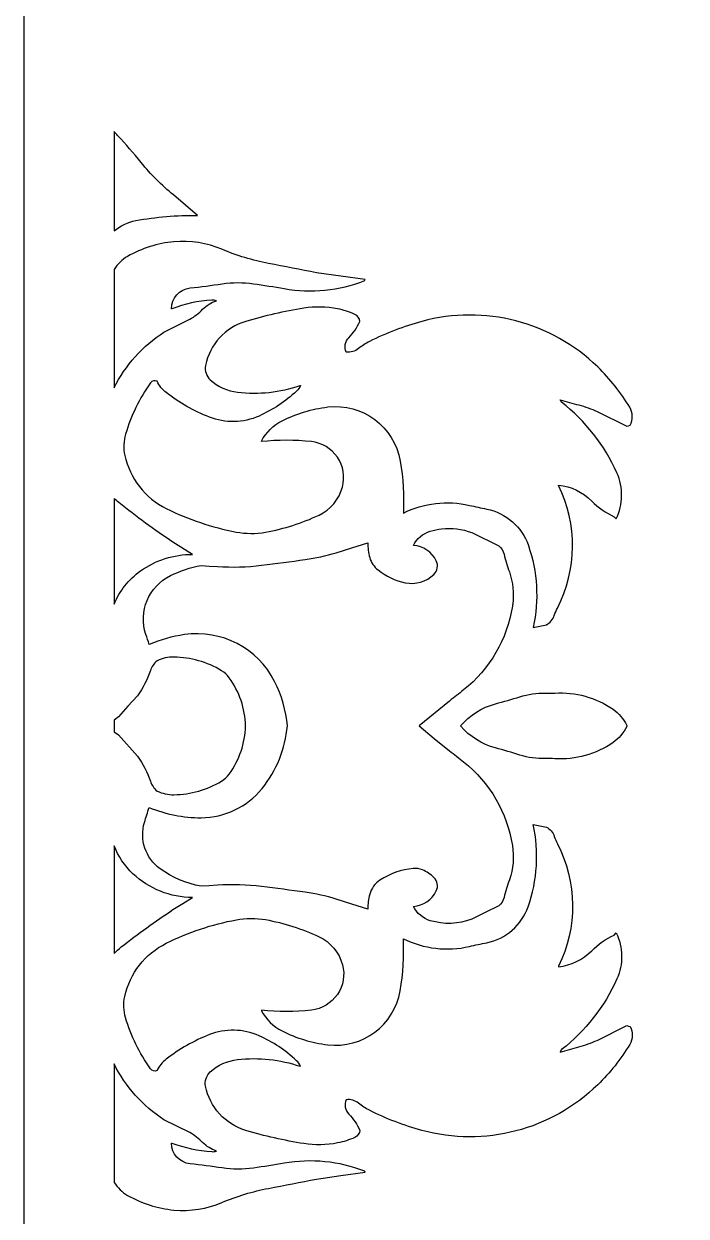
# Model space of a CAD drawing. Header units: centimetres. Extents: x -6.2 to -1.5, y -9 to 9.
# Drawn here: x -6.228 to -3.864, y -1.75 to 2.507 of the extents above; entities that cross this region are included whole.
import ezdxf

# ---------------------------------------------------------------- set-up
doc = ezdxf.new("R2010")
doc.units = ezdxf.units.CM
doc.header["$MEASUREMENT"] = 0
doc.layers.add('layer 1', color=7, linetype='Continuous')

msp = doc.modelspace()

# ---------------------------------------------------------------- linework, layer by layer
at = {"layer": 'layer 1', "color": 250, "lineweight": 30}
for points, knots in [([(-6.2284, 9.00077), (-6.2284, 9.00077), (-1.49953, 9.00077), (-1.49953, 9.00077), (-1.49953, 9.00077), (-1.49953, 9.00077), (-1.49953, -9.00021), (-1.49953, -9.00021), (-1.49953, -9.00021), (-1.49953, -9.00021), (-6.2284, -9.00021), (-6.2284, -9.00021), (-6.2284, -9.00021), (-6.2284, -9.00021), (-6.2284, 9.00077), (-6.2284, 9.00077)], [0, 0, 0, 0, 0.2, 0.2, 0.2, 0.2, 0.4, 0.4, 0.4, 0.4, 0.6, 0.6, 0.6, 0.6, 1, 1, 1, 1]), ([(-5.90601, 1.76764), (-5.90601, 1.76764), (-5.90601, 2.12295), (-5.90601, 2.12295), (-5.90601, 2.12295), (-5.90204, 2.11816), (-5.89792, 2.11348), (-5.89367, 2.10892), (-5.89367, 2.10892), (-5.86441, 2.07759), (-5.83631, 2.0452), (-5.80941, 2.01182), (-5.80941, 2.01182), (-5.7752, 1.96937), (-5.73654, 1.9307), (-5.69409, 1.89649), (-5.69409, 1.89649), (-5.69409, 1.89649), (-5.65154, 1.85963), (-5.65154, 1.85963), (-5.65154, 1.85963), (-5.65154, 1.85963), (-5.609, 1.82277), (-5.609, 1.82277), (-5.609, 1.82277), (-5.68272, 1.8244), (-5.75641, 1.81827), (-5.82885, 1.80448), (-5.82885, 1.80448), (-5.85753, 1.79901), (-5.88406, 1.78623), (-5.90601, 1.76764)], [0, 0, 0, 0, 0.1111111, 0.1111111, 0.1111111, 0.1111111, 0.2222222, 0.2222222, 0.2222222, 0.2222222, 0.3333333, 0.3333333, 0.3333333, 0.3333333, 0.4444444, 0.4444444, 0.4444444, 0.4444444, 0.5555556, 0.5555556, 0.5555556, 0.5555556, 0.6666667, 0.6666667, 0.6666667, 0.6666667, 0.7777778, 0.7777778, 0.7777778, 0.7777778, 1, 1, 1, 1]), ([(-5.90601, 1.20698), (-5.90601, 1.20698), (-5.90601, 1.63032), (-5.90601, 1.63032), (-5.90601, 1.63032), (-5.89426, 1.64937), (-5.87783, 1.66545), (-5.8579, 1.67686), (-5.8579, 1.67686), (-5.80714, 1.7059), (-5.75075, 1.72369), (-5.69251, 1.72902), (-5.69251, 1.72902), (-5.63406, 1.73438), (-5.57522, 1.72518), (-5.52118, 1.70225), (-5.52118, 1.70225), (-5.46761, 1.6795), (-5.41173, 1.66258), (-5.35454, 1.65176), (-5.35454, 1.65176), (-5.29751, 1.64098), (-5.24053, 1.62993), (-5.18361, 1.61859), (-5.18361, 1.61859), (-5.18361, 1.61859), (-5.09664, 1.6063), (-5.09664, 1.6063), (-5.09664, 1.6063), (-5.09664, 1.6063), (-5.00967, 1.59401), (-5.00967, 1.59401), (-5.00967, 1.59401), (-5.00967, 1.59401), (-5.01063, 1.59212), (-5.01063, 1.59212), (-5.01063, 1.59212), (-5.01063, 1.59212), (-5.01158, 1.59022), (-5.01158, 1.59022), (-5.01158, 1.59022), (-5.10304, 1.55494), (-5.20233, 1.54515), (-5.29894, 1.56187), (-5.29894, 1.56187), (-5.33547, 1.56832), (-5.37212, 1.57417), (-5.40885, 1.5794), (-5.40885, 1.5794), (-5.44577, 1.58466), (-5.48328, 1.58449), (-5.52015, 1.57888), (-5.52015, 1.57888), (-5.55815, 1.57311), (-5.5963, 1.56824), (-5.63454, 1.56427), (-5.63454, 1.56427), (-5.67257, 1.5603), (-5.70157, 1.52827), (-5.70164, 1.49003), (-5.70164, 1.49003), (-5.70164, 1.49003), (-5.70069, 1.49003), (-5.70069, 1.49003), (-5.70069, 1.49003), (-5.70069, 1.49003), (-5.69976, 1.49003), (-5.69976, 1.49003), (-5.69976, 1.49003), (-5.65405, 1.50715), (-5.60611, 1.51748), (-5.55741, 1.52066), (-5.55741, 1.52066), (-5.55182, 1.52104), (-5.54622, 1.52026), (-5.54095, 1.51838), (-5.54095, 1.51838), (-5.55948, 1.51224), (-5.57631, 1.50182), (-5.59006, 1.48795), (-5.59006, 1.48795), (-5.60368, 1.47423), (-5.61893, 1.46223), (-5.63547, 1.45222), (-5.63547, 1.45222), (-5.63547, 1.45222), (-5.72811, 1.40684), (-5.72811, 1.40684), (-5.72811, 1.40684), (-5.8048, 1.35727), (-5.8661, 1.288), (-5.90601, 1.20698)], [0, 0, 0, 0, 0.0416667, 0.0416667, 0.0416667, 0.0416667, 0.0833333, 0.0833333, 0.0833333, 0.0833333, 0.125, 0.125, 0.125, 0.125, 0.1666667, 0.1666667, 0.1666667, 0.1666667, 0.2083333, 0.2083333, 0.2083333, 0.2083333, 0.25, 0.25, 0.25, 0.25, 0.2916667, 0.2916667, 0.2916667, 0.2916667, 0.3333333, 0.3333333, 0.3333333, 0.3333333, 0.375, 0.375, 0.375, 0.375, 0.4166667, 0.4166667, 0.4166667, 0.4166667, 0.4583333, 0.4583333, 0.4583333, 0.4583333, 0.5, 0.5, 0.5, 0.5, 0.5416667, 0.5416667, 0.5416667, 0.5416667, 0.5833333, 0.5833333, 0.5833333, 0.5833333, 0.625, 0.625, 0.625, 0.625, 0.6666667, 0.6666667, 0.6666667, 0.6666667, 0.7083333, 0.7083333, 0.7083333, 0.7083333, 0.75, 0.75, 0.75, 0.75, 0.7916667, 0.7916667, 0.7916667, 0.7916667, 0.8333333, 0.8333333, 0.8333333, 0.8333333, 0.875, 0.875, 0.875, 0.875, 0.9166667, 0.9166667, 0.9166667, 0.9166667, 1, 1, 1, 1]), ([(-4.41036, 0.35191), (-4.3887, 0.44928), (-4.39458, 0.55069), (-4.42737, 0.64489), (-4.42737, 0.64489), (-4.45051, 0.71134), (-4.50693, 0.76062), (-4.57591, 0.77453), (-4.57591, 0.77453), (-4.59657, 0.7787), (-4.61718, 0.78315), (-4.63771, 0.78788), (-4.63771, 0.78788), (-4.71718, 0.80617), (-4.80047, 0.79644), (-4.87356, 0.76027), (-4.87356, 0.76027), (-4.87061, 0.82246), (-4.8744, 0.88477), (-4.88487, 0.94614), (-4.88487, 0.94614), (-4.90593, 1.06906), (-5.0194, 1.15394), (-5.14323, 1.13908), (-5.14323, 1.13908), (-5.20008, 1.13228), (-5.25529, 1.11557), (-5.30637, 1.0897), (-5.30637, 1.0897), (-5.33784, 1.07376), (-5.36363, 1.04852), (-5.38024, 1.01739), (-5.38024, 1.01739), (-5.38024, 1.01739), (-5.38024, 1.01644), (-5.38024, 1.01644), (-5.38024, 1.01644), (-5.38024, 1.01644), (-5.38024, 1.01551), (-5.38024, 1.01551), (-5.38024, 1.01551), (-5.32093, 1.02187), (-5.2611, 1.02178), (-5.20182, 1.01527), (-5.20182, 1.01527), (-5.16427, 1.01118), (-5.1304, 0.99088), (-5.10907, 0.95971), (-5.10907, 0.95971), (-5.08776, 0.92853), (-5.08118, 0.88939), (-5.09097, 0.85292), (-5.09097, 0.85292), (-5.10282, 0.80895), (-5.13344, 0.7724), (-5.17465, 0.75301), (-5.17465, 0.75301), (-5.2352, 0.72451), (-5.29925, 0.70408), (-5.36512, 0.69222), (-5.36512, 0.69222), (-5.39985, 0.68597), (-5.43545, 0.68613), (-5.47014, 0.69268), (-5.47014, 0.69268), (-5.55685, 0.70907), (-5.64093, 0.73729), (-5.71998, 0.77653), (-5.71998, 0.77653), (-5.79556, 0.81403), (-5.85003, 0.88392), (-5.86802, 0.96635), (-5.86802, 0.96635), (-5.87351, 0.99152), (-5.87251, 1.01769), (-5.86513, 1.04238), (-5.86513, 1.04238), (-5.8456, 1.10769), (-5.8156, 1.16942), (-5.77634, 1.22515), (-5.77634, 1.22515), (-5.77102, 1.23271), (-5.76094, 1.23521), (-5.75269, 1.23102), (-5.75269, 1.23102), (-5.74524, 1.21515), (-5.73413, 1.20128), (-5.72026, 1.19054), (-5.72026, 1.19054), (-5.67327, 1.15419), (-5.6214, 1.12467), (-5.56614, 1.10285), (-5.56614, 1.10285), (-5.50892, 1.08025), (-5.44503, 1.08165), (-5.38886, 1.10678), (-5.38886, 1.10678), (-5.33959, 1.12882), (-5.29432, 1.1589), (-5.25493, 1.19582), (-5.25493, 1.19582), (-5.24884, 1.20153), (-5.24388, 1.20834), (-5.24033, 1.2159), (-5.24033, 1.2159), (-5.24033, 1.2159), (-5.24128, 1.2159), (-5.24128, 1.2159), (-5.24128, 1.2159), (-5.24128, 1.2159), (-5.24223, 1.2159), (-5.24223, 1.2159), (-5.24223, 1.2159), (-5.3138, 1.1914), (-5.38998, 1.18316), (-5.46514, 1.1918), (-5.46514, 1.1918), (-5.50152, 1.19598), (-5.5357, 1.21147), (-5.56286, 1.23604), (-5.56286, 1.23604), (-5.57712, 1.24895), (-5.58353, 1.26843), (-5.57976, 1.28729), (-5.57976, 1.28729), (-5.56476, 1.36217), (-5.5096, 1.42268), (-5.43646, 1.44461), (-5.43646, 1.44461), (-5.36844, 1.46499), (-5.29911, 1.4808), (-5.22899, 1.49193), (-5.22899, 1.49193), (-5.18889, 1.49828), (-5.14797, 1.49747), (-5.10816, 1.48954), (-5.10816, 1.48954), (-5.08706, 1.48535), (-5.06651, 1.47878), (-5.04689, 1.46996), (-5.04689, 1.46996), (-5.03672, 1.46539), (-5.02974, 1.45574), (-5.02858, 1.44465), (-5.02858, 1.44465), (-5.03864, 1.42327), (-5.05208, 1.40364), (-5.06839, 1.38653), (-5.06839, 1.38653), (-5.08154, 1.37277), (-5.08522, 1.35251), (-5.07775, 1.335), (-5.07775, 1.335), (-5.06184, 1.33326), (-5.0459, 1.33784), (-5.03336, 1.34779), (-5.03336, 1.34779), (-5.02127, 1.35737), (-5.00827, 1.36575), (-4.99456, 1.37281), (-4.99456, 1.37281), (-4.93475, 1.40301), (-4.87203, 1.42707), (-4.80739, 1.44465), (-4.80739, 1.44465), (-4.58422, 1.50536), (-4.3454, 1.44342), (-4.1797, 1.28207), (-4.1797, 1.28207), (-4.13563, 1.23907), (-4.09721, 1.19063), (-4.06536, 1.13793), (-4.06536, 1.13793), (-4.05356, 1.1184), (-4.05319, 1.09401), (-4.06437, 1.07411), (-4.06437, 1.07411), (-4.06437, 1.07411), (-4.07004, 1.07222), (-4.07004, 1.07222), (-4.07004, 1.07222), (-4.07004, 1.07222), (-4.07572, 1.07033), (-4.07572, 1.07033), (-4.07572, 1.07033), (-4.07572, 1.07033), (-4.18159, 1.12326), (-4.18159, 1.12326), (-4.18159, 1.12326), (-4.20278, 1.13261), (-4.22468, 1.1403), (-4.24707, 1.14626), (-4.24707, 1.14626), (-4.26942, 1.15221), (-4.29171, 1.1584), (-4.31393, 1.16485), (-4.31393, 1.16485), (-4.31393, 1.16485), (-4.31016, 1.1573), (-4.31016, 1.1573), (-4.31016, 1.1573), (-4.30962, 1.15704), (-4.3091, 1.15672), (-4.30863, 1.15634), (-4.30863, 1.15634), (-4.22334, 1.08948), (-4.1556, 1.00279), (-4.11128, 0.90388), (-4.11128, 0.90388), (-4.08779, 0.85145), (-4.08862, 0.79127), (-4.11354, 0.73949), (-4.11354, 0.73949), (-4.11354, 0.73949), (-4.12109, 0.74705), (-4.12109, 0.74705), (-4.12109, 0.74705), (-4.15087, 0.76095), (-4.17797, 0.77999), (-4.20113, 0.80329), (-4.20113, 0.80329), (-4.23296, 0.83531), (-4.27475, 0.85547), (-4.31961, 0.86048), (-4.31961, 0.86048), (-4.31961, 0.86048), (-4.31961, 0.85953), (-4.31961, 0.85953), (-4.31961, 0.85953), (-4.31961, 0.85953), (-4.31961, 0.85858), (-4.31961, 0.85858), (-4.31961, 0.85858), (-4.25139, 0.72037), (-4.25293, 0.55784), (-4.32363, 0.42089), (-4.32363, 0.42089), (-4.32799, 0.41246), (-4.33168, 0.40371), (-4.33469, 0.39472), (-4.33469, 0.39472), (-4.33949, 0.38036), (-4.34967, 0.3684), (-4.36309, 0.36137), (-4.36309, 0.36137), (-4.36309, 0.36137), (-4.41036, 0.35191), (-4.41036, 0.35191)], [0, 0, 0, 0, 0.015873, 0.015873, 0.015873, 0.015873, 0.031746, 0.031746, 0.031746, 0.031746, 0.047619, 0.047619, 0.047619, 0.047619, 0.0634921, 0.0634921, 0.0634921, 0.0634921, 0.0793651, 0.0793651, 0.0793651, 0.0793651, 0.0952381, 0.0952381, 0.0952381, 0.0952381, 0.1111111, 0.1111111, 0.1111111, 0.1111111, 0.1269841, 0.1269841, 0.1269841, 0.1269841, 0.1428571, 0.1428571, 0.1428571, 0.1428571, 0.1587302, 0.1587302, 0.1587302, 0.1587302, 0.1746032, 0.1746032, 0.1746032, 0.1746032, 0.1904762, 0.1904762, 0.1904762, 0.1904762, 0.2063492, 0.2063492, 0.2063492, 0.2063492, 0.2222222, 0.2222222, 0.2222222, 0.2222222, 0.2380952, 0.2380952, 0.2380952, 0.2380952, 0.2539683, 0.2539683, 0.2539683, 0.2539683, 0.2698413, 0.2698413, 0.2698413, 0.2698413, 0.2857143, 0.2857143, 0.2857143, 0.2857143, 0.3015873, 0.3015873, 0.3015873, 0.3015873, 0.3174603, 0.3174603, 0.3174603, 0.3174603, 0.3333333, 0.3333333, 0.3333333, 0.3333333, 0.3492063, 0.3492063, 0.3492063, 0.3492063, 0.3650794, 0.3650794, 0.3650794, 0.3650794, 0.3809524, 0.3809524, 0.3809524, 0.3809524, 0.3968254, 0.3968254, 0.3968254, 0.3968254, 0.4126984, 0.4126984, 0.4126984, 0.4126984, 0.4285714, 0.4285714, 0.4285714, 0.4285714, 0.4444444, 0.4444444, 0.4444444, 0.4444444, 0.4603175, 0.4603175, 0.4603175, 0.4603175, 0.4761905, 0.4761905, 0.4761905, 0.4761905, 0.4920635, 0.4920635, 0.4920635, 0.4920635, 0.5079365, 0.5079365, 0.5079365, 0.5079365, 0.5238095, 0.5238095, 0.5238095, 0.5238095, 0.5396825, 0.5396825, 0.5396825, 0.5396825, 0.5555556, 0.5555556, 0.5555556, 0.5555556, 0.5714286, 0.5714286, 0.5714286, 0.5714286, 0.5873016, 0.5873016, 0.5873016, 0.5873016, 0.6031746, 0.6031746, 0.6031746, 0.6031746, 0.6190476, 0.6190476, 0.6190476, 0.6190476, 0.6349206, 0.6349206, 0.6349206, 0.6349206, 0.6507937, 0.6507937, 0.6507937, 0.6507937, 0.6666667, 0.6666667, 0.6666667, 0.6666667, 0.6825397, 0.6825397, 0.6825397, 0.6825397, 0.6984127, 0.6984127, 0.6984127, 0.6984127, 0.7142857, 0.7142857, 0.7142857, 0.7142857, 0.7301587, 0.7301587, 0.7301587, 0.7301587, 0.7460317, 0.7460317, 0.7460317, 0.7460317, 0.7619048, 0.7619048, 0.7619048, 0.7619048, 0.7777778, 0.7777778, 0.7777778, 0.7777778, 0.7936508, 0.7936508, 0.7936508, 0.7936508, 0.8095238, 0.8095238, 0.8095238, 0.8095238, 0.8253968, 0.8253968, 0.8253968, 0.8253968, 0.8412698, 0.8412698, 0.8412698, 0.8412698, 0.8571429, 0.8571429, 0.8571429, 0.8571429, 0.8730159, 0.8730159, 0.8730159, 0.8730159, 0.8888889, 0.8888889, 0.8888889, 0.8888889, 0.9047619, 0.9047619, 0.9047619, 0.9047619, 0.9206349, 0.9206349, 0.9206349, 0.9206349, 0.9365079, 0.9365079, 0.9365079, 0.9365079, 0.952381, 0.952381, 0.952381, 0.952381, 0.968254, 0.968254, 0.968254, 0.968254, 1, 1, 1, 1]), ([(-5.90601, 0.43507), (-5.90601, 0.43507), (-5.90601, 0.81278), (-5.90601, 0.81278), (-5.90601, 0.81278), (-5.90078, 0.80744), (-5.89521, 0.80237), (-5.88932, 0.79763), (-5.88932, 0.79763), (-5.82704, 0.74762), (-5.76252, 0.70046), (-5.69597, 0.6563), (-5.69597, 0.6563), (-5.69597, 0.6563), (-5.62601, 0.61282), (-5.62601, 0.61282), (-5.62601, 0.61282), (-5.69265, 0.6129), (-5.75769, 0.59218), (-5.81198, 0.55355), (-5.81198, 0.55355), (-5.85462, 0.5232), (-5.8868, 0.48187), (-5.90601, 0.43507)], [0, 0, 0, 0, 0.1428571, 0.1428571, 0.1428571, 0.1428571, 0.2857143, 0.2857143, 0.2857143, 0.2857143, 0.4285714, 0.4285714, 0.4285714, 0.4285714, 0.5714286, 0.5714286, 0.5714286, 0.5714286, 0.7142857, 0.7142857, 0.7142857, 0.7142857, 1, 1, 1, 1]), ([(-5.2876, 0.00028), (-5.29468, -0.08156), (-5.32613, -0.15944), (-5.37784, -0.22327), (-5.37784, -0.22327), (-5.43096, -0.28885), (-5.51079, -0.32713), (-5.59519, -0.32753), (-5.59519, -0.32753), (-5.65896, -0.32783), (-5.72217, -0.31536), (-5.78105, -0.29087), (-5.78105, -0.29087), (-5.78672, -0.30861), (-5.79227, -0.32641), (-5.7977, -0.34424), (-5.7977, -0.34424), (-5.81644, -0.40575), (-5.79401, -0.47231), (-5.74181, -0.50988), (-5.74181, -0.50988), (-5.6983, -0.54121), (-5.64846, -0.56261), (-5.59577, -0.57257), (-5.59577, -0.57257), (-5.59577, -0.57257), (-5.56647, -0.57067), (-5.56647, -0.57067), (-5.56647, -0.57067), (-5.56647, -0.57067), (-5.53716, -0.56879), (-5.53716, -0.56879), (-5.53716, -0.56879), (-5.48467, -0.56544), (-5.43198, -0.56695), (-5.37976, -0.57328), (-5.37976, -0.57328), (-5.32765, -0.57959), (-5.27562, -0.58645), (-5.22365, -0.59386), (-5.22365, -0.59386), (-5.18644, -0.59916), (-5.14968, -0.60721), (-5.11367, -0.61794), (-5.11367, -0.61794), (-5.11367, -0.61794), (-5.05695, -0.6359), (-5.05695, -0.6359), (-5.05695, -0.6359), (-5.05695, -0.6359), (-5.00022, -0.65386), (-5.00022, -0.65386), (-5.00022, -0.65386), (-5.00052, -0.63599), (-4.99826, -0.61816), (-4.99352, -0.60093), (-4.99352, -0.60093), (-4.98783, -0.5803), (-4.97483, -0.56242), (-4.95694, -0.55066), (-4.95694, -0.55066), (-4.92147, -0.52734), (-4.88083, -0.51307), (-4.83858, -0.50909), (-4.83858, -0.50909), (-4.82732, -0.50802), (-4.81596, -0.5097), (-4.8055, -0.51395), (-4.8055, -0.51395), (-4.79018, -0.52018), (-4.77621, -0.52931), (-4.76438, -0.54085), (-4.76438, -0.54085), (-4.75141, -0.55348), (-4.74809, -0.57306), (-4.75613, -0.58927), (-4.75613, -0.58927), (-4.77172, -0.62068), (-4.80268, -0.64161), (-4.83763, -0.64441), (-4.83763, -0.64441), (-4.82535, -0.66889), (-4.8036, -0.68726), (-4.77738, -0.69525), (-4.77738, -0.69525), (-4.72892, -0.71001), (-4.67692, -0.70809), (-4.62967, -0.68978), (-4.62967, -0.68978), (-4.62967, -0.68978), (-4.58146, -0.66614), (-4.58146, -0.66614), (-4.58146, -0.66614), (-4.58146, -0.66614), (-4.53324, -0.64251), (-4.53324, -0.64251), (-4.53324, -0.64251), (-4.5238, -0.63494), (-4.5171, -0.62451), (-4.51416, -0.61278), (-4.51416, -0.61278), (-4.50879, -0.59137), (-4.50244, -0.57021), (-4.49513, -0.54938), (-4.49513, -0.54938), (-4.48138, -0.51012), (-4.47759, -0.46808), (-4.48409, -0.42699), (-4.48409, -0.42699), (-4.50278, -0.30913), (-4.56486, -0.2026), (-4.65825, -0.12832), (-4.65825, -0.12832), (-4.67507, -0.11492), (-4.69202, -0.10168), (-4.70907, -0.08858), (-4.70907, -0.08858), (-4.70907, -0.08858), (-4.76296, -0.04416), (-4.76296, -0.04416), (-4.76296, -0.04416), (-4.76296, -0.04416), (-4.81684, 0.00028), (-4.81684, 0.00028), (-4.81684, 0.00028), (-4.81684, 0.00028), (-4.70907, 0.08913), (-4.70907, 0.08913), (-4.70907, 0.08913), (-4.69202, 0.10222), (-4.67507, 0.11547), (-4.65825, 0.12886), (-4.65825, 0.12886), (-4.56488, 0.20317), (-4.50276, 0.30968), (-4.48409, 0.42754), (-4.48409, 0.42754), (-4.48367, 0.4302), (-4.4833, 0.43288), (-4.48297, 0.43556), (-4.48297, 0.43556), (-4.47813, 0.47408), (-4.48227, 0.51322), (-4.49513, 0.54992), (-4.49513, 0.54992), (-4.50244, 0.57076), (-4.50879, 0.59193), (-4.51417, 0.61334), (-4.51417, 0.61334), (-4.51711, 0.62506), (-4.5238, 0.6355), (-4.53324, 0.64307), (-4.53324, 0.64307), (-4.53324, 0.64307), (-4.62967, 0.69032), (-4.62967, 0.69032), (-4.62967, 0.69032), (-4.66394, 0.7036), (-4.70072, 0.70828), (-4.73683, 0.70421), (-4.73683, 0.70421), (-4.7505, 0.70266), (-4.76407, 0.69985), (-4.77738, 0.69579), (-4.77738, 0.69579), (-4.80359, 0.6878), (-4.82536, 0.66944), (-4.83763, 0.64495), (-4.83763, 0.64495), (-4.80268, 0.64217), (-4.77174, 0.62122), (-4.75613, 0.58983), (-4.75613, 0.58983), (-4.74807, 0.57361), (-4.75142, 0.55404), (-4.76438, 0.54139), (-4.76438, 0.54139), (-4.7915, 0.51495), (-4.83008, 0.50382), (-4.86713, 0.5117), (-4.86713, 0.5117), (-4.90244, 0.51922), (-4.93559, 0.53476), (-4.96398, 0.55706), (-4.96398, 0.55706), (-4.97832, 0.56832), (-4.98867, 0.5839), (-4.99352, 0.60149), (-4.99352, 0.60149), (-4.99826, 0.61871), (-5.00052, 0.63653), (-5.00022, 0.6544), (-5.00022, 0.6544), (-5.00022, 0.6544), (-5.05695, 0.63644), (-5.05695, 0.63644), (-5.05695, 0.63644), (-5.05695, 0.63644), (-5.11367, 0.61849), (-5.11367, 0.61849), (-5.11367, 0.61849), (-5.14968, 0.60776), (-5.18644, 0.59971), (-5.22365, 0.59441), (-5.22365, 0.59441), (-5.27562, 0.587), (-5.32765, 0.58014), (-5.37976, 0.57383), (-5.37976, 0.57383), (-5.43198, 0.5675), (-5.48467, 0.566), (-5.53716, 0.56933), (-5.53716, 0.56933), (-5.53716, 0.56933), (-5.56647, 0.57122), (-5.56647, 0.57122), (-5.56647, 0.57122), (-5.56647, 0.57122), (-5.59577, 0.57311), (-5.59577, 0.57311), (-5.59577, 0.57311), (-5.63359, 0.56596), (-5.67027, 0.55376), (-5.70485, 0.53684), (-5.70485, 0.53684), (-5.78263, 0.49875), (-5.82022, 0.4091), (-5.79268, 0.32698), (-5.79268, 0.32698), (-5.78871, 0.31516), (-5.78484, 0.30331), (-5.78105, 0.29143), (-5.78105, 0.29143), (-5.74072, 0.3082), (-5.69843, 0.31986), (-5.65521, 0.32613), (-5.65521, 0.32613), (-5.52316, 0.34533), (-5.39349, 0.27803), (-5.33299, 0.15911), (-5.33299, 0.15911), (-5.30781, 0.10957), (-5.2924, 0.05564), (-5.2876, 0.00028)], [0, 0, 0, 0, 0.016129, 0.016129, 0.016129, 0.016129, 0.0322581, 0.0322581, 0.0322581, 0.0322581, 0.0483871, 0.0483871, 0.0483871, 0.0483871, 0.0645161, 0.0645161, 0.0645161, 0.0645161, 0.0806452, 0.0806452, 0.0806452, 0.0806452, 0.0967742, 0.0967742, 0.0967742, 0.0967742, 0.1129032, 0.1129032, 0.1129032, 0.1129032, 0.1290323, 0.1290323, 0.1290323, 0.1290323, 0.1451613, 0.1451613, 0.1451613, 0.1451613, 0.1612903, 0.1612903, 0.1612903, 0.1612903, 0.1774194, 0.1774194, 0.1774194, 0.1774194, 0.1935484, 0.1935484, 0.1935484, 0.1935484, 0.2096774, 0.2096774, 0.2096774, 0.2096774, 0.2258065, 0.2258065, 0.2258065, 0.2258065, 0.2419355, 0.2419355, 0.2419355, 0.2419355, 0.2580645, 0.2580645, 0.2580645, 0.2580645, 0.2741935, 0.2741935, 0.2741935, 0.2741935, 0.2903226, 0.2903226, 0.2903226, 0.2903226, 0.3064516, 0.3064516, 0.3064516, 0.3064516, 0.3225806, 0.3225806, 0.3225806, 0.3225806, 0.3387097, 0.3387097, 0.3387097, 0.3387097, 0.3548387, 0.3548387, 0.3548387, 0.3548387, 0.3709677, 0.3709677, 0.3709677, 0.3709677, 0.3870968, 0.3870968, 0.3870968, 0.3870968, 0.4032258, 0.4032258, 0.4032258, 0.4032258, 0.4193548, 0.4193548, 0.4193548, 0.4193548, 0.4354839, 0.4354839, 0.4354839, 0.4354839, 0.4516129, 0.4516129, 0.4516129, 0.4516129, 0.4677419, 0.4677419, 0.4677419, 0.4677419, 0.483871, 0.483871, 0.483871, 0.483871, 0.5, 0.5, 0.5, 0.5, 0.516129, 0.516129, 0.516129, 0.516129, 0.5322581, 0.5322581, 0.5322581, 0.5322581, 0.5483871, 0.5483871, 0.5483871, 0.5483871, 0.5645161, 0.5645161, 0.5645161, 0.5645161, 0.5806452, 0.5806452, 0.5806452, 0.5806452, 0.5967742, 0.5967742, 0.5967742, 0.5967742, 0.6129032, 0.6129032, 0.6129032, 0.6129032, 0.6290323, 0.6290323, 0.6290323, 0.6290323, 0.6451613, 0.6451613, 0.6451613, 0.6451613, 0.6612903, 0.6612903, 0.6612903, 0.6612903, 0.6774194, 0.6774194, 0.6774194, 0.6774194, 0.6935484, 0.6935484, 0.6935484, 0.6935484, 0.7096774, 0.7096774, 0.7096774, 0.7096774, 0.7258065, 0.7258065, 0.7258065, 0.7258065, 0.7419355, 0.7419355, 0.7419355, 0.7419355, 0.7580645, 0.7580645, 0.7580645, 0.7580645, 0.7741935, 0.7741935, 0.7741935, 0.7741935, 0.7903226, 0.7903226, 0.7903226, 0.7903226, 0.8064516, 0.8064516, 0.8064516, 0.8064516, 0.8225806, 0.8225806, 0.8225806, 0.8225806, 0.8387097, 0.8387097, 0.8387097, 0.8387097, 0.8548387, 0.8548387, 0.8548387, 0.8548387, 0.8709677, 0.8709677, 0.8709677, 0.8709677, 0.8870968, 0.8870968, 0.8870968, 0.8870968, 0.9032258, 0.9032258, 0.9032258, 0.9032258, 0.9193548, 0.9193548, 0.9193548, 0.9193548, 0.9354839, 0.9354839, 0.9354839, 0.9354839, 0.9516129, 0.9516129, 0.9516129, 0.9516129, 0.9677419, 0.9677419, 0.9677419, 0.9677419, 1, 1, 1, 1]), ([(-5.90601, -0.02056), (-5.90601, -0.02056), (-5.90601, 0.02111), (-5.90601, 0.02111), (-5.90601, 0.02111), (-5.90601, 0.02111), (-5.8907, 0.03242), (-5.8907, 0.03242), (-5.8907, 0.03242), (-5.8907, 0.03242), (-5.85667, 0.07023), (-5.85667, 0.07023), (-5.85667, 0.07023), (-5.85667, 0.07023), (-5.82265, 0.10803), (-5.82265, 0.10803), (-5.82265, 0.10803), (-5.80311, 0.13557), (-5.7876, 0.16577), (-5.77663, 0.19769), (-5.77663, 0.19769), (-5.77194, 0.21134), (-5.76368, 0.22346), (-5.75269, 0.23282), (-5.75269, 0.23282), (-5.73392, 0.24182), (-5.71332, 0.24636), (-5.6925, 0.24606), (-5.6925, 0.24606), (-5.63255, 0.2452), (-5.57392, 0.22842), (-5.5226, 0.19742), (-5.5226, 0.19742), (-5.51196, 0.19099), (-5.50271, 0.18251), (-5.49539, 0.17248), (-5.49539, 0.17248), (-5.45881, 0.12237), (-5.43844, 0.0623), (-5.43696, 0.00028), (-5.43696, 0.00028), (-5.43843, -0.06175), (-5.45882, -0.12181), (-5.49539, -0.17193), (-5.49539, -0.17193), (-5.50271, -0.18196), (-5.51196, -0.19044), (-5.5226, -0.19687), (-5.5226, -0.19687), (-5.57391, -0.22786), (-5.63252, -0.24464), (-5.69247, -0.24552), (-5.69247, -0.24552), (-5.7133, -0.24582), (-5.73391, -0.24128), (-5.75269, -0.23225), (-5.75269, -0.23225), (-5.7636, -0.22297), (-5.77181, -0.21093), (-5.77647, -0.19739), (-5.77647, -0.19739), (-5.78749, -0.16539), (-5.80305, -0.1351), (-5.82265, -0.10749), (-5.82265, -0.10749), (-5.82265, -0.10749), (-5.8907, -0.03187), (-5.8907, -0.03187), (-5.8907, -0.03187), (-5.8907, -0.03187), (-5.90601, -0.02056), (-5.90601, -0.02056)], [0, 0, 0, 0, 0.0526316, 0.0526316, 0.0526316, 0.0526316, 0.1052632, 0.1052632, 0.1052632, 0.1052632, 0.1578947, 0.1578947, 0.1578947, 0.1578947, 0.2105263, 0.2105263, 0.2105263, 0.2105263, 0.2631579, 0.2631579, 0.2631579, 0.2631579, 0.3157895, 0.3157895, 0.3157895, 0.3157895, 0.3684211, 0.3684211, 0.3684211, 0.3684211, 0.4210526, 0.4210526, 0.4210526, 0.4210526, 0.4736842, 0.4736842, 0.4736842, 0.4736842, 0.5263158, 0.5263158, 0.5263158, 0.5263158, 0.5789474, 0.5789474, 0.5789474, 0.5789474, 0.6315789, 0.6315789, 0.6315789, 0.6315789, 0.6842105, 0.6842105, 0.6842105, 0.6842105, 0.7368421, 0.7368421, 0.7368421, 0.7368421, 0.7894737, 0.7894737, 0.7894737, 0.7894737, 0.8421053, 0.8421053, 0.8421053, 0.8421053, 0.8947368, 0.8947368, 0.8947368, 0.8947368, 1, 1, 1, 1]), ([(-4.66937, 0.00028), (-4.63662, -0.03813), (-4.59298, -0.06563), (-4.54419, -0.07859), (-4.54419, -0.07859), (-4.51532, -0.08626), (-4.48664, -0.09465), (-4.45818, -0.10375), (-4.45818, -0.10375), (-4.42839, -0.11328), (-4.3972, -0.11761), (-4.36595, -0.11655), (-4.36595, -0.11655), (-4.35485, -0.11619), (-4.34375, -0.11633), (-4.33267, -0.117), (-4.33267, -0.117), (-4.25893, -0.12145), (-4.18586, -0.10112), (-4.12505, -0.05919), (-4.12505, -0.05919), (-4.10388, -0.0446), (-4.08689, -0.02477), (-4.07572, -0.00161), (-4.07572, -0.00161), (-4.07572, -0.00161), (-4.07572, -0.00067), (-4.07572, -0.00067), (-4.07572, -0.00067), (-4.07572, -0.00067), (-4.07572, 0.00028), (-4.07572, 0.00028), (-4.07572, 0.00028), (-4.07572, 0.00028), (-4.07572, 0.00123), (-4.07572, 0.00123), (-4.07572, 0.00123), (-4.07572, 0.00123), (-4.07572, 0.00217), (-4.07572, 0.00217), (-4.07572, 0.00217), (-4.08689, 0.02532), (-4.10388, 0.04516), (-4.12505, 0.05974), (-4.12505, 0.05974), (-4.18587, 0.10166), (-4.25893, 0.12201), (-4.33267, 0.11755), (-4.33267, 0.11755), (-4.34375, 0.11688), (-4.35486, 0.11673), (-4.36595, 0.11711), (-4.36595, 0.11711), (-4.3972, 0.11815), (-4.42839, 0.11382), (-4.45818, 0.1043), (-4.45818, 0.1043), (-4.48664, 0.0952), (-4.51532, 0.08681), (-4.54419, 0.07914), (-4.54419, 0.07914), (-4.59298, 0.06617), (-4.63662, 0.03868), (-4.66937, 0.00028)], [0, 0, 0, 0, 0.0588235, 0.0588235, 0.0588235, 0.0588235, 0.1176471, 0.1176471, 0.1176471, 0.1176471, 0.1764706, 0.1764706, 0.1764706, 0.1764706, 0.2352941, 0.2352941, 0.2352941, 0.2352941, 0.2941176, 0.2941176, 0.2941176, 0.2941176, 0.3529412, 0.3529412, 0.3529412, 0.3529412, 0.4117647, 0.4117647, 0.4117647, 0.4117647, 0.4705882, 0.4705882, 0.4705882, 0.4705882, 0.5294118, 0.5294118, 0.5294118, 0.5294118, 0.5882353, 0.5882353, 0.5882353, 0.5882353, 0.6470588, 0.6470588, 0.6470588, 0.6470588, 0.7058824, 0.7058824, 0.7058824, 0.7058824, 0.7647059, 0.7647059, 0.7647059, 0.7647059, 0.8235294, 0.8235294, 0.8235294, 0.8235294, 0.8823529, 0.8823529, 0.8823529, 0.8823529, 1, 1, 1, 1]), ([(-4.41036, -0.35137), (-4.38859, -0.44919), (-4.39477, -0.55121), (-4.42817, -0.6457), (-4.42817, -0.6457), (-4.45139, -0.71146), (-4.50756, -0.76018), (-4.57591, -0.77398), (-4.57591, -0.77398), (-4.59658, -0.77814), (-4.61718, -0.78259), (-4.63773, -0.78733), (-4.63773, -0.78733), (-4.71715, -0.80565), (-4.80051, -0.79587), (-4.87356, -0.75971), (-4.87356, -0.75971), (-4.87061, -0.8219), (-4.8744, -0.88422), (-4.88487, -0.94558), (-4.88487, -0.94558), (-4.90575, -1.06839), (-5.01952, -1.15322), (-5.14323, -1.13852), (-5.14323, -1.13852), (-5.20007, -1.13173), (-5.2553, -1.11501), (-5.30636, -1.08915), (-5.30636, -1.08915), (-5.33783, -1.07322), (-5.36363, -1.04796), (-5.38024, -1.01684), (-5.38024, -1.01684), (-5.38024, -1.01684), (-5.38024, -1.0159), (-5.38024, -1.0159), (-5.38024, -1.0159), (-5.38024, -1.0159), (-5.38024, -1.01495), (-5.38024, -1.01495), (-5.38024, -1.01495), (-5.32093, -1.02131), (-5.26112, -1.02124), (-5.20182, -1.01472), (-5.20182, -1.01472), (-5.16424, -1.01055), (-5.13033, -0.99017), (-5.10904, -0.95892), (-5.10904, -0.95892), (-5.08773, -0.92766), (-5.0811, -0.88888), (-5.09097, -0.85237), (-5.09097, -0.85237), (-5.10284, -0.80837), (-5.13341, -0.77184), (-5.17464, -0.75246), (-5.17464, -0.75246), (-5.23521, -0.72396), (-5.29923, -0.70352), (-5.36512, -0.69166), (-5.36512, -0.69166), (-5.39974, -0.68543), (-5.43521, -0.68558), (-5.46978, -0.69209), (-5.46978, -0.69209), (-5.55664, -0.70845), (-5.64082, -0.73668), (-5.71999, -0.77598), (-5.71999, -0.77598), (-5.7956, -0.81354), (-5.85004, -0.88331), (-5.86802, -0.9658), (-5.86802, -0.9658), (-5.87349, -0.99092), (-5.87251, -1.01699), (-5.86516, -1.04163), (-5.86516, -1.04163), (-5.84565, -1.10703), (-5.81566, -1.16881), (-5.77634, -1.2246), (-5.77634, -1.2246), (-5.77101, -1.23217), (-5.76094, -1.23467), (-5.75269, -1.23048), (-5.75269, -1.23048), (-5.74525, -1.21461), (-5.73413, -1.20072), (-5.72026, -1.18999), (-5.72026, -1.18999), (-5.67329, -1.15364), (-5.6214, -1.12412), (-5.56615, -1.10229), (-5.56615, -1.10229), (-5.50895, -1.07969), (-5.44501, -1.08113), (-5.38886, -1.10623), (-5.38886, -1.10623), (-5.33959, -1.12826), (-5.29431, -1.15837), (-5.25492, -1.19528), (-5.25492, -1.19528), (-5.24883, -1.20098), (-5.24388, -1.20779), (-5.24033, -1.21535), (-5.24033, -1.21535), (-5.24033, -1.21535), (-5.24128, -1.21535), (-5.24128, -1.21535), (-5.24128, -1.21535), (-5.24128, -1.21535), (-5.24223, -1.21535), (-5.24223, -1.21535), (-5.24223, -1.21535), (-5.31382, -1.19083), (-5.38995, -1.18261), (-5.46514, -1.19125), (-5.46514, -1.19125), (-5.50153, -1.19544), (-5.53569, -1.2109), (-5.56286, -1.23549), (-5.56286, -1.23549), (-5.57712, -1.24842), (-5.58355, -1.26787), (-5.57976, -1.28674), (-5.57976, -1.28674), (-5.56472, -1.36166), (-5.50966, -1.42215), (-5.43646, -1.44406), (-5.43646, -1.44406), (-5.36843, -1.46444), (-5.29912, -1.48025), (-5.22899, -1.49137), (-5.22899, -1.49137), (-5.18889, -1.49773), (-5.14798, -1.49694), (-5.10816, -1.489), (-5.10816, -1.489), (-5.08706, -1.4848), (-5.06651, -1.47823), (-5.04689, -1.4694), (-5.04689, -1.4694), (-5.03671, -1.46483), (-5.02974, -1.4552), (-5.02858, -1.4441), (-5.02858, -1.4441), (-5.03864, -1.42271), (-5.05208, -1.40308), (-5.06839, -1.38599), (-5.06839, -1.38599), (-5.08154, -1.37223), (-5.0852, -1.35195), (-5.07775, -1.33446), (-5.07775, -1.33446), (-5.06185, -1.33271), (-5.0459, -1.3373), (-5.03337, -1.34723), (-5.03337, -1.34723), (-5.02127, -1.35683), (-5.00827, -1.36521), (-4.99456, -1.37227), (-4.99456, -1.37227), (-4.93475, -1.40246), (-4.87205, -1.42653), (-4.80739, -1.4441), (-4.80739, -1.4441), (-4.58403, -1.50478), (-4.34545, -1.44306), (-4.1797, -1.28151), (-4.1797, -1.28151), (-4.13562, -1.23851), (-4.09721, -1.19008), (-4.06536, -1.13737), (-4.06536, -1.13737), (-4.05356, -1.11782), (-4.05318, -1.09345), (-4.06437, -1.07355), (-4.06437, -1.07355), (-4.06437, -1.07355), (-4.07004, -1.07166), (-4.07004, -1.07166), (-4.07004, -1.07166), (-4.07004, -1.07166), (-4.07572, -1.06977), (-4.07572, -1.06977), (-4.07572, -1.06977), (-4.07572, -1.06977), (-4.18159, -1.12271), (-4.18159, -1.12271), (-4.18159, -1.12271), (-4.20278, -1.13207), (-4.22468, -1.13976), (-4.24707, -1.14571), (-4.24707, -1.14571), (-4.26942, -1.15166), (-4.29171, -1.15786), (-4.31393, -1.1643), (-4.31393, -1.1643), (-4.31393, -1.1643), (-4.31016, -1.15674), (-4.31016, -1.15674), (-4.31016, -1.15674), (-4.30962, -1.15648), (-4.3091, -1.15616), (-4.30863, -1.15579), (-4.30863, -1.15579), (-4.22332, -1.08889), (-4.1556, -1.00227), (-4.11128, -0.90332), (-4.11128, -0.90332), (-4.08779, -0.85085), (-4.0886, -0.79074), (-4.11354, -0.73893), (-4.11354, -0.73893), (-4.11354, -0.73893), (-4.12109, -0.74649), (-4.12109, -0.74649), (-4.12109, -0.74649), (-4.15087, -0.76039), (-4.17796, -0.77942), (-4.20113, -0.80273), (-4.20113, -0.80273), (-4.23295, -0.83473), (-4.27476, -0.85491), (-4.31961, -0.85992), (-4.31961, -0.85992), (-4.31961, -0.85992), (-4.31961, -0.85898), (-4.31961, -0.85898), (-4.31961, -0.85898), (-4.31961, -0.85898), (-4.31961, -0.85804), (-4.31961, -0.85804), (-4.31961, -0.85804), (-4.2514, -0.71972), (-4.25285, -0.55738), (-4.32362, -0.42036), (-4.32362, -0.42036), (-4.32797, -0.41193), (-4.33168, -0.40317), (-4.33469, -0.39417), (-4.33469, -0.39417), (-4.3395, -0.37981), (-4.34967, -0.36786), (-4.36309, -0.36082), (-4.36309, -0.36082), (-4.36309, -0.36082), (-4.38672, -0.3561), (-4.38672, -0.3561), (-4.38672, -0.3561), (-4.38672, -0.3561), (-4.41036, -0.35137), (-4.41036, -0.35137)], [0, 0, 0, 0, 0.015625, 0.015625, 0.015625, 0.015625, 0.03125, 0.03125, 0.03125, 0.03125, 0.046875, 0.046875, 0.046875, 0.046875, 0.0625, 0.0625, 0.0625, 0.0625, 0.078125, 0.078125, 0.078125, 0.078125, 0.09375, 0.09375, 0.09375, 0.09375, 0.109375, 0.109375, 0.109375, 0.109375, 0.125, 0.125, 0.125, 0.125, 0.140625, 0.140625, 0.140625, 0.140625, 0.15625, 0.15625, 0.15625, 0.15625, 0.171875, 0.171875, 0.171875, 0.171875, 0.1875, 0.1875, 0.1875, 0.1875, 0.203125, 0.203125, 0.203125, 0.203125, 0.21875, 0.21875, 0.21875, 0.21875, 0.234375, 0.234375, 0.234375, 0.234375, 0.25, 0.25, 0.25, 0.25, 0.265625, 0.265625, 0.265625, 0.265625, 0.28125, 0.28125, 0.28125, 0.28125, 0.296875, 0.296875, 0.296875, 0.296875, 0.3125, 0.3125, 0.3125, 0.3125, 0.328125, 0.328125, 0.328125, 0.328125, 0.34375, 0.34375, 0.34375, 0.34375, 0.359375, 0.359375, 0.359375, 0.359375, 0.375, 0.375, 0.375, 0.375, 0.390625, 0.390625, 0.390625, 0.390625, 0.40625, 0.40625, 0.40625, 0.40625, 0.421875, 0.421875, 0.421875, 0.421875, 0.4375, 0.4375, 0.4375, 0.4375, 0.453125, 0.453125, 0.453125, 0.453125, 0.46875, 0.46875, 0.46875, 0.46875, 0.484375, 0.484375, 0.484375, 0.484375, 0.5, 0.5, 0.5, 0.5, 0.515625, 0.515625, 0.515625, 0.515625, 0.53125, 0.53125, 0.53125, 0.53125, 0.546875, 0.546875, 0.546875, 0.546875, 0.5625, 0.5625, 0.5625, 0.5625, 0.578125, 0.578125, 0.578125, 0.578125, 0.59375, 0.59375, 0.59375, 0.59375, 0.609375, 0.609375, 0.609375, 0.609375, 0.625, 0.625, 0.625, 0.625, 0.640625, 0.640625, 0.640625, 0.640625, 0.65625, 0.65625, 0.65625, 0.65625, 0.671875, 0.671875, 0.671875, 0.671875, 0.6875, 0.6875, 0.6875, 0.6875, 0.703125, 0.703125, 0.703125, 0.703125, 0.71875, 0.71875, 0.71875, 0.71875, 0.734375, 0.734375, 0.734375, 0.734375, 0.75, 0.75, 0.75, 0.75, 0.765625, 0.765625, 0.765625, 0.765625, 0.78125, 0.78125, 0.78125, 0.78125, 0.796875, 0.796875, 0.796875, 0.796875, 0.8125, 0.8125, 0.8125, 0.8125, 0.828125, 0.828125, 0.828125, 0.828125, 0.84375, 0.84375, 0.84375, 0.84375, 0.859375, 0.859375, 0.859375, 0.859375, 0.875, 0.875, 0.875, 0.875, 0.890625, 0.890625, 0.890625, 0.890625, 0.90625, 0.90625, 0.90625, 0.90625, 0.921875, 0.921875, 0.921875, 0.921875, 0.9375, 0.9375, 0.9375, 0.9375, 0.953125, 0.953125, 0.953125, 0.953125, 0.96875, 0.96875, 0.96875, 0.96875, 1, 1, 1, 1]), ([(-5.90601, -0.81276), (-5.90601, -0.81276), (-5.90601, -0.42781), (-5.90601, -0.42781), (-5.90601, -0.42781), (-5.89135, -0.46517), (-5.8686, -0.49933), (-5.83882, -0.52756), (-5.83882, -0.52756), (-5.78138, -0.58203), (-5.70517, -0.61238), (-5.62601, -0.61226), (-5.62601, -0.61226), (-5.62601, -0.61226), (-5.66099, -0.63401), (-5.66099, -0.63401), (-5.66099, -0.63401), (-5.66099, -0.63401), (-5.69597, -0.65575), (-5.69597, -0.65575), (-5.69597, -0.65575), (-5.75927, -0.69774), (-5.82086, -0.74226), (-5.88059, -0.78916), (-5.88059, -0.78916), (-5.88977, -0.79637), (-5.89825, -0.80427), (-5.90601, -0.81276)], [0, 0, 0, 0, 0.125, 0.125, 0.125, 0.125, 0.25, 0.25, 0.25, 0.25, 0.375, 0.375, 0.375, 0.375, 0.5, 0.5, 0.5, 0.5, 0.625, 0.625, 0.625, 0.625, 0.75, 0.75, 0.75, 0.75, 1, 1, 1, 1]), ([(-5.90601, -1.62974), (-5.90601, -1.62974), (-5.90601, -1.20639), (-5.90601, -1.20639), (-5.90601, -1.20639), (-5.86609, -1.28742), (-5.8048, -1.35673), (-5.72811, -1.40629), (-5.72811, -1.40629), (-5.72811, -1.40629), (-5.63547, -1.45167), (-5.63547, -1.45167), (-5.63547, -1.45167), (-5.61893, -1.46168), (-5.60368, -1.47369), (-5.59006, -1.48741), (-5.59006, -1.48741), (-5.57631, -1.50126), (-5.55948, -1.5117), (-5.54095, -1.51784), (-5.54095, -1.51784), (-5.5462, -1.51971), (-5.55177, -1.52048), (-5.55734, -1.52011), (-5.55734, -1.52011), (-5.60606, -1.51692), (-5.65403, -1.50659), (-5.69976, -1.48948), (-5.69976, -1.48948), (-5.69976, -1.48948), (-5.70069, -1.48948), (-5.70069, -1.48948), (-5.70069, -1.48948), (-5.70069, -1.48948), (-5.70164, -1.48948), (-5.70164, -1.48948), (-5.70164, -1.48948), (-5.70153, -1.52772), (-5.67258, -1.55979), (-5.63454, -1.56371), (-5.63454, -1.56371), (-5.5963, -1.56768), (-5.55815, -1.57255), (-5.52015, -1.57833), (-5.52015, -1.57833), (-5.48328, -1.58394), (-5.44577, -1.58412), (-5.40885, -1.57886), (-5.40885, -1.57886), (-5.37212, -1.57362), (-5.33547, -1.56777), (-5.29894, -1.56132), (-5.29894, -1.56132), (-5.20233, -1.54459), (-5.10305, -1.55441), (-5.01158, -1.58968), (-5.01158, -1.58968), (-5.01158, -1.58968), (-5.01063, -1.59157), (-5.01063, -1.59157), (-5.01063, -1.59157), (-5.01063, -1.59157), (-5.00967, -1.59347), (-5.00967, -1.59347), (-5.00967, -1.59347), (-5.00967, -1.59347), (-5.09664, -1.60575), (-5.09664, -1.60575), (-5.09664, -1.60575), (-5.09664, -1.60575), (-5.18361, -1.61803), (-5.18361, -1.61803), (-5.18361, -1.61803), (-5.24053, -1.62937), (-5.2975, -1.64044), (-5.35454, -1.65122), (-5.35454, -1.65122), (-5.41173, -1.66203), (-5.4676, -1.67896), (-5.52118, -1.7017), (-5.52118, -1.7017), (-5.57522, -1.72463), (-5.63406, -1.73382), (-5.69251, -1.72847), (-5.69251, -1.72847), (-5.75075, -1.72314), (-5.80714, -1.70535), (-5.8579, -1.67631), (-5.8579, -1.67631), (-5.87784, -1.66491), (-5.89426, -1.64879), (-5.90601, -1.62974)], [0, 0, 0, 0, 0.0416667, 0.0416667, 0.0416667, 0.0416667, 0.0833333, 0.0833333, 0.0833333, 0.0833333, 0.125, 0.125, 0.125, 0.125, 0.1666667, 0.1666667, 0.1666667, 0.1666667, 0.2083333, 0.2083333, 0.2083333, 0.2083333, 0.25, 0.25, 0.25, 0.25, 0.2916667, 0.2916667, 0.2916667, 0.2916667, 0.3333333, 0.3333333, 0.3333333, 0.3333333, 0.375, 0.375, 0.375, 0.375, 0.4166667, 0.4166667, 0.4166667, 0.4166667, 0.4583333, 0.4583333, 0.4583333, 0.4583333, 0.5, 0.5, 0.5, 0.5, 0.5416667, 0.5416667, 0.5416667, 0.5416667, 0.5833333, 0.5833333, 0.5833333, 0.5833333, 0.625, 0.625, 0.625, 0.625, 0.6666667, 0.6666667, 0.6666667, 0.6666667, 0.7083333, 0.7083333, 0.7083333, 0.7083333, 0.75, 0.75, 0.75, 0.75, 0.7916667, 0.7916667, 0.7916667, 0.7916667, 0.8333333, 0.8333333, 0.8333333, 0.8333333, 0.875, 0.875, 0.875, 0.875, 0.9166667, 0.9166667, 0.9166667, 0.9166667, 1, 1, 1, 1])]:
    msp.add_open_spline(points, degree=3, knots=knots, dxfattribs=at)

doc.saveas('drawing.dxf')
